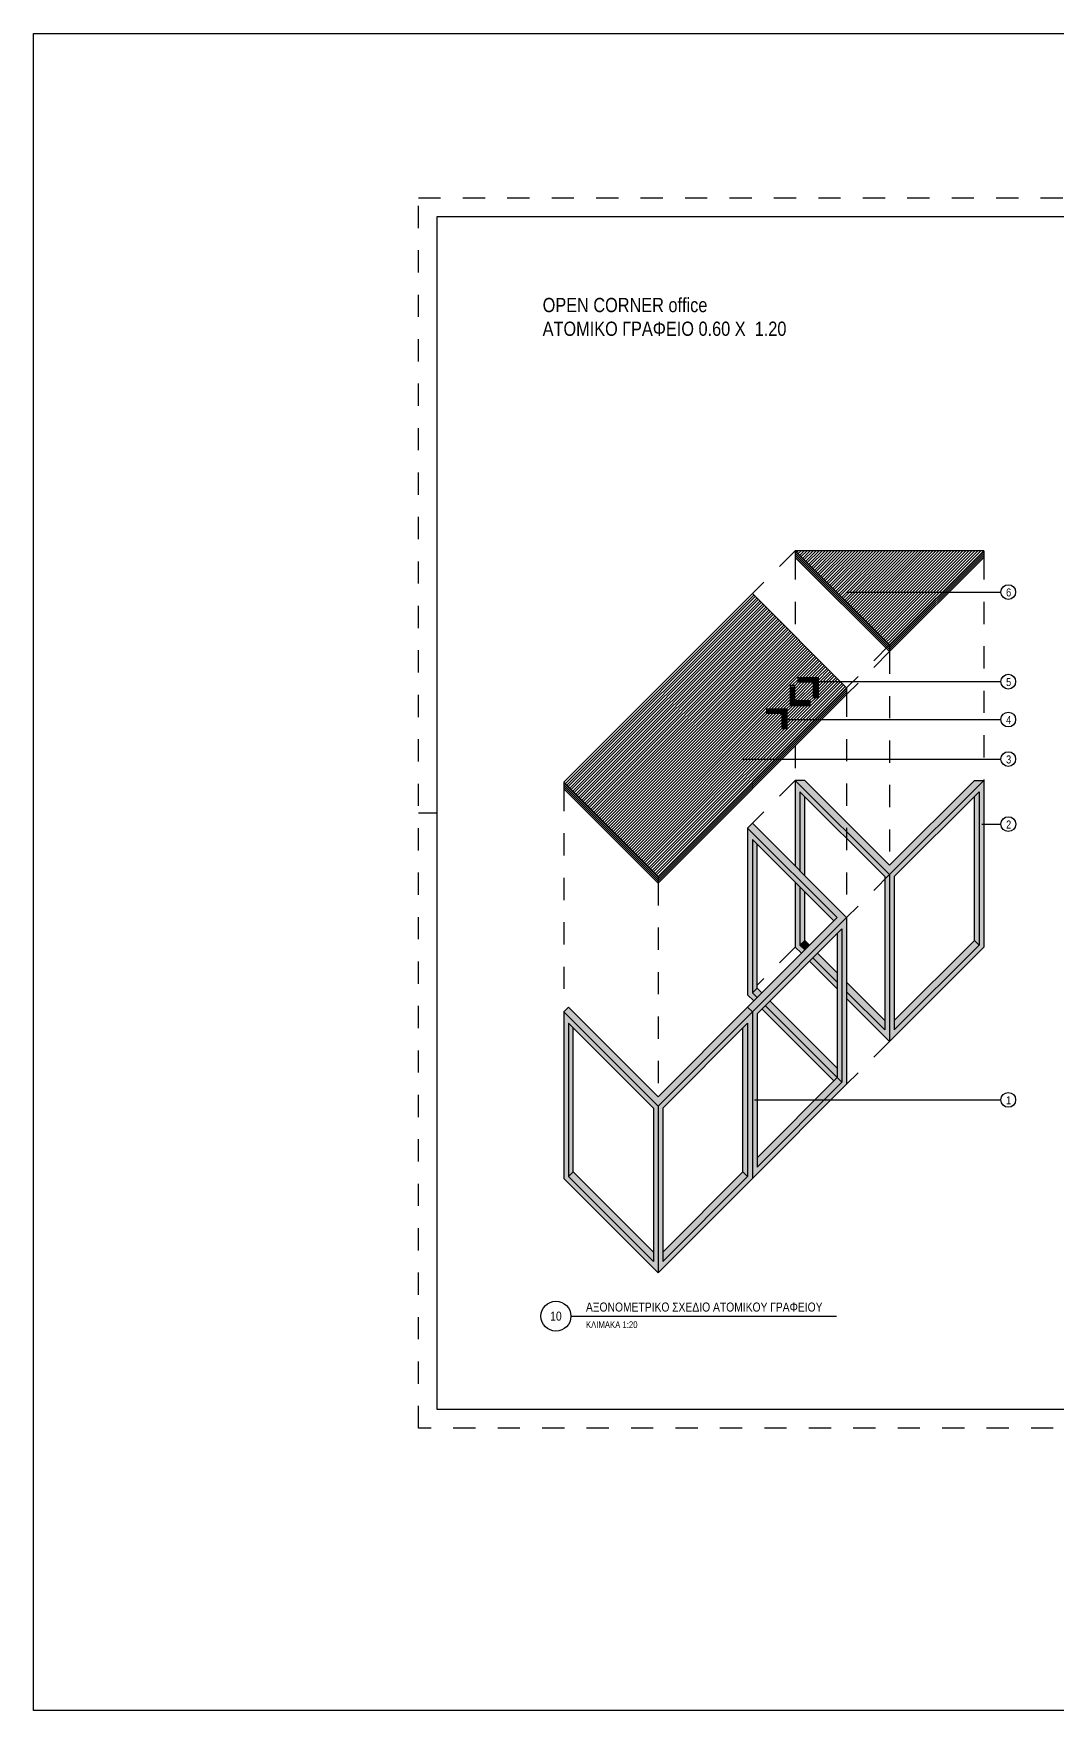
# Model space of a CAD drawing. Header units: millimetres. Extents: x -1.7 to 10.4, y -8.8 to -1.2.
# Drawn here: x -1.73 to 2.88, y -8.77 to -1.22 of the extents above; entities that cross this region are included whole.
import ezdxf

# ---------------------------------------------------------------- set-up
doc = ezdxf.new("R2010")
doc.units = ezdxf.units.MM
doc.linetypes.add('DASHEDX2', pattern=[38.1, 25.4, -12.7])
doc.linetypes.add('DOT', pattern=[0.25, 0, -0.25])
for name, color, linetype in [('1-notation', 5, 'Continuous'), ('GONIES', 5, 'Continuous'), ('hatch', 8, 'Continuous'), ('layout', 5, 'Continuous'), ('steel', 1, 'Continuous'), ('text', 5, 'Continuous')]:
    doc.layers.add(name, color=color, linetype=linetype)
doc.styles.add('deca_H', font='HATTEN.TTF')
doc.styles.get("Standard").update_dxf_attribs({"font": 'Arial Narrow.ttf'})

msp = doc.modelspace()

# ---------------------------------------------------------------- hatches: boundary and pattern name
at = {"layer": 'hatch'}
h = msp.add_hatch(dxfattribs=at)
h.set_pattern_fill('LINE', color=252, scale=0.003, angle=45, style=0)
h.set_pattern_definition([(45, (1.696003, -3.547304), (-0.00673519, 0.00673519), [])])
h.paths.add_polyline_path([(2.5445, -3.5473), (1.696, -3.5473), (1.9585, -3.8098), (2.282, -3.8098)])
h.paths.add_polyline_path([(2.282, -3.8098), (1.9585, -3.8098), (2.0921, -3.9434), (2.1485, -3.9434)])
h = msp.add_hatch(dxfattribs=at)
h.set_pattern_fill('LINE', color=250, scale=0.002, angle=315, style=0)
h.set_pattern_definition([(315, (-0.1749794, 0), (0.004490128, 0.004490128), [])])
h.paths.add_polyline_path([(1.696, -3.5473), (1.696, -3.5773), (2.0428, -3.9241), (2.0728, -3.9241)])
h.paths.add_polyline_path([(2.0728, -3.9241), (2.0428, -3.9241), (2.1203, -4.0016), (2.1203, -3.9716)])
h = msp.add_hatch(dxfattribs=at)
h.set_pattern_fill('LINE', color=250, scale=0.002, angle=45, style=0)
h.set_pattern_definition([(45, (2.1202667, -4.001568), (-0.00449013, 0.00449013), [])])
h.paths.add_polyline_path([(2.1785, -3.9434), (2.1485, -3.9434), (2.1203, -3.9716), (2.1203, -4.0016)])
h.paths.add_polyline_path([(2.312, -3.8098), (2.282, -3.8098), (2.1485, -3.9434), (2.1785, -3.9434)])
h.paths.add_polyline_path([(2.5445, -3.5773), (2.5445, -3.5473), (2.282, -3.8098), (2.312, -3.8098)])
h = msp.add_hatch(dxfattribs=at)
h.set_pattern_fill('LINE', color=252, scale=0.003, angle=45, style=0)
h.set_pattern_definition([(45, (-1.002117, -0.722229), (-0.006735192, 0.006735192), [])])
h.paths.add_polyline_path([(1.927, -4.1648), (1.5028, -3.7406), (0.6542, -4.5891), (1.0785, -5.0133)])
h.paths.add_polyline_path([(1.5683, -4.2804), (1.5683, -4.2594), (1.6583, -4.2594), (1.6583, -4.3494), (1.6373, -4.3494), (1.6373, -4.2804)], flags=16)
h.paths.add_polyline_path([(1.6732, -4.2445), (1.6732, -4.1545), (1.6942, -4.1545), (1.6942, -4.2235), (1.7632, -4.2235), (1.7632, -4.2445)], flags=16)
h.paths.add_polyline_path([(1.709, -4.1397), (1.709, -4.1187), (1.799, -4.1187), (1.799, -4.2087), (1.778, -4.2087), (1.778, -4.1397)], flags=16)
h = msp.add_hatch(dxfattribs=at)
h.set_pattern_fill('LINE', color=252, scale=0.003, angle=45, style=0)
h.set_pattern_definition([(45, (1.696003, -3.547304), (-0.00673519, 0.00673519), [])])
h.paths.add_polyline_path([(2.1485, -3.9434), (2.0921, -3.9434), (2.1203, -3.9716)])
h = msp.add_hatch(dxfattribs=at)
h.set_pattern_fill('LINE', color=252, scale=0.0015, angle=45, style=0)
h.set_pattern_definition([(45, (-1.0021175, -0.7222286), (-0.003367596, 0.003367596), [])])
h.paths.add_polyline_path([(1.7632, -4.2235), (1.6942, -4.2235), (1.6942, -4.1597), (1.6732, -4.1597), (1.6732, -4.2445), (1.7632, -4.2445)])
h.paths.add_polyline_path([(1.799, -4.1238), (1.709, -4.1238), (1.709, -4.1397), (1.778, -4.1397), (1.778, -4.2087), (1.799, -4.2087)])
h = msp.add_hatch(dxfattribs=at)
h.set_pattern_fill('LINE', color=250, scale=0.002, angle=45, style=0)
h.set_pattern_definition([(45, (1.92702, -4.1948146), (-0.004490128, 0.004490128), [])])
h.paths.add_polyline_path([(1.927, -4.1948), (1.927, -4.1648), (1.0785, -5.0133), (1.0785, -5.0433)])
for color, points in [(253, [(1.6583, -4.2594), (1.5683, -4.2594), (1.5683, -4.2804), (1.6373, -4.2804), (1.6373, -4.3494), (1.6583, -4.3494)]), (8, [(1.7603, -5.3226), (1.7384, -5.3007), (1.7172, -5.3219), (1.7391, -5.3438)])]:
    msp.add_hatch(color=color, dxfattribs=at).paths.add_polyline_path(points)
at = {"layer": 'hatch', "ltscale": 0.7}
h = msp.add_hatch(dxfattribs=at)
h.set_pattern_fill('LINE', color=250, scale=0.002, angle=315, style=0)
h.set_pattern_definition([(315, (1.078492, -5.043343), (0.00449013, 0.00449013), [])])
h.paths.add_polyline_path([(0.6542, -4.5891), (0.6542, -4.6191), (1.0785, -5.0433), (1.0785, -5.0133)])
at = {"layer": 'hatch'}
h = msp.add_hatch(color=253, dxfattribs=at)
h.paths.add_polyline_path([(1.7384, -4.5807), (1.696, -4.5807), (2.1203, -5.005), (2.1203, -4.9626)])
h.paths.add_polyline_path([(2.5445, -4.5807), (2.5021, -4.5807), (2.1203, -4.9626), (2.1203, -5.005)])
h.paths.add_polyline_path([(2.5233, -4.6319), (2.5233, -5.2709), (2.5445, -5.2709), (2.5445, -4.5807), (2.1203, -5.005), (2.1203, -5.2709), (2.1415, -5.2709), (2.1415, -5.0138)])
h.paths.add_polyline_path([(2.5445, -5.3307), (2.5445, -5.2709), (2.5233, -5.2709), (2.5233, -5.3219), (2.1415, -5.7038), (2.1415, -5.2709), (2.1203, -5.2709), (2.1203, -5.725), (2.1203, -5.755)])
h = msp.add_hatch(color=253, dxfattribs=at)
h.paths.add_polyline_path([(1.7172, -4.6319), (1.927, -4.8417), (1.927, -4.8117), (1.696, -4.5807), (1.696, -4.9672), (1.7172, -4.9884)])
h.paths.add_polyline_path([(1.927, -4.8117), (1.927, -4.8417), (2.0991, -5.0138), (2.0991, -5.4642), (2.1203, -5.4642), (2.1203, -5.035), (2.1203, -5.005)])
h.paths.add_polyline_path([(2.1203, -5.4642), (2.0991, -5.4642), (2.0991, -5.7038), (1.927, -5.5317), (1.927, -5.5617), (2.1203, -5.755)])
h.paths.add_polyline_path([(1.7753, -5.38), (1.7603, -5.395), (1.8294, -5.4642), (1.8594, -5.4642)])
h.paths.add_polyline_path([(1.8594, -5.4642), (1.8294, -5.4642), (1.8846, -5.5193), (1.8846, -5.4893)])
h.paths.add_polyline_path([(1.7172, -5.3219), (1.7172, -5.0609), (1.696, -5.0396), (1.696, -5.3307), (1.7241, -5.3588), (1.7391, -5.3438)])
h = msp.add_hatch(color=8, dxfattribs=at)
h.paths.add_polyline_path([(1.7384, -4.6532), (1.7172, -4.6319), (1.7172, -5.3219), (1.7384, -5.3007)])
h.paths.add_polyline_path([(1.7965, -5.3588), (1.7753, -5.38), (2.0991, -5.7038), (2.0991, -5.6614)])
h.paths.add_polyline_path([(2.5233, -5.3219), (2.5021, -5.3007), (2.1415, -5.6614), (2.1415, -5.7038)])
h.paths.add_polyline_path([(2.5233, -4.6319), (2.5021, -4.6532), (2.5021, -5.2709), (2.5233, -5.2709)])
h.paths.add_polyline_path([(2.5233, -5.2709), (2.5021, -5.2709), (2.5021, -5.3007), (2.5233, -5.3219)])
h = msp.add_hatch(color=253, dxfattribs=at)
h.paths.add_polyline_path([(1.927, -5.1982), (1.5028, -5.6225), (1.5028, -6.3725), (1.927, -5.9482)])
h.paths.add_polyline_path([(1.9058, -5.9394), (1.524, -6.3213), (1.524, -5.6313), (1.9058, -5.2494)], flags=16)
h.paths.add_polyline_path([(1.5028, -5.6225), (1.0785, -6.0468), (1.0785, -6.7968), (1.5028, -6.3725)])
h.paths.add_polyline_path([(1.4815, -6.3637), (1.0997, -6.7456), (1.0997, -6.0556), (1.4815, -5.6737)], flags=16)
h.paths.add_polyline_path([(1.0785, -6.0468), (0.6542, -5.6225), (0.6542, -6.3725), (1.0785, -6.7968)])
h.paths.add_polyline_path([(1.0573, -6.7456), (0.6754, -6.3637), (0.6754, -5.6737), (1.0573, -6.0556)], flags=16)
h.paths.add_polyline_path([(1.5028, -4.774), (1.4815, -4.7952), (1.8846, -5.1982), (1.4815, -5.6013), (1.5028, -5.6225), (1.927, -5.1982)])
h.paths.add_polyline_path([(1.5028, -5.6225), (1.4815, -5.6013), (1.0785, -6.0043), (1.0785, -6.0468)])
h.paths.add_polyline_path([(0.6754, -5.6013), (0.6542, -5.6225), (1.0785, -6.0468), (1.0785, -6.0043)])
h.paths.add_polyline_path([(1.5028, -4.8464), (1.8696, -5.2132), (1.8846, -5.1982), (1.4815, -4.7952), (1.4815, -5.5452), (1.5096, -5.5732), (1.5246, -5.5582), (1.5028, -5.5364)], flags=17)
h.paths.add_polyline_path([(1.5608, -5.5944), (1.5458, -5.6094), (1.8696, -5.9332), (1.8846, -5.9182)], flags=0)
h = msp.add_hatch(color=8, dxfattribs=at)
h.paths.add_polyline_path([(1.9058, -5.2494), (1.8846, -5.2707), (1.8846, -5.9182), (1.9058, -5.9394)])
h.paths.add_polyline_path([(1.582, -5.5732), (1.5608, -5.5944), (1.8846, -5.9182), (1.8846, -5.8758)])
h.paths.add_polyline_path([(1.524, -5.5152), (1.5028, -5.5364), (1.5246, -5.5582), (1.5458, -5.537)])
h.paths.add_polyline_path([(1.524, -4.8676), (1.5028, -4.8464), (1.5028, -5.5364), (1.524, -5.5152)])
h.paths.add_polyline_path([(1.9058, -5.9394), (1.8846, -5.9182), (1.524, -6.2789), (1.524, -6.3213)])
h.paths.add_polyline_path([(1.4815, -6.3637), (1.4603, -6.3425), (1.0997, -6.7031), (1.0997, -6.7456)])
h.paths.add_polyline_path([(1.4815, -5.6737), (1.4603, -5.6949), (1.4603, -6.3425), (1.4815, -6.3637)])
h.paths.add_polyline_path([(0.6967, -6.3425), (0.6754, -6.3637), (1.0573, -6.7456), (1.0573, -6.7031)])
h.paths.add_polyline_path([(0.6967, -5.6949), (0.6754, -5.6737), (0.6754, -6.3637), (0.6967, -6.3425)])

# ---------------------------------------------------------------- linework, layer by layer
at = {"layer": '1-notation'}
for p, q in [((1.9294, -3.7336), (2.6211, -3.7336)), ((1.7885, -4.1366), (2.6211, -4.1366)), ((1.6462, -4.3071), (2.6211, -4.3071)), ((1.4593, -4.485), (2.6211, -4.485)), ((2.5359, -4.7778), (2.6211, -4.7778)), ((1.5123, -6.0184), (2.6211, -6.0184))]:
    msp.add_line(p, q, dxfattribs=at)
for centre in [(2.6544, -3.7336), (2.6544, -4.1366), (2.6544, -4.3071), (2.6544, -4.485), (2.6545, -4.7778), (2.6544, -6.0184)]:
    msp.add_circle(centre, 0.0333, dxfattribs=at)
at = {"layer": 'GONIES'}
for points in [[(2.5445, -3.5473), (2.1203, -3.9716), (1.696, -3.5473), (1.696, -3.5473)], [(2.5445, -3.5473), (1.696, -3.5473)], [(1.696, -3.5473), (1.696, -3.5773)], [(1.696, -3.5773), (2.1203, -4.0016)], [(2.5445, -3.5773), (2.1203, -4.0016)], [(2.5445, -3.5473), (2.5445, -3.5773)], [(0.6542, -4.5891), (1.5028, -3.7406), (1.927, -4.1648), (1.0785, -5.0133), (0.6542, -4.5891), (0.6542, -4.5891)], [(2.1203, -3.9716), (2.1203, -4.0016)], [(1.927, -4.1948), (1.0785, -5.0433), (0.6542, -4.6191)], [(1.927, -4.1648), (1.927, -4.1948)], [(0.6542, -4.5891), (0.6542, -4.6191)], [(1.696, -4.5807), (2.1203, -5.005), (2.5445, -4.5807)], [(1.7384, -4.5807), (1.696, -4.5807)], [(1.696, -4.5807), (1.696, -4.9672)], [(2.5021, -4.5807), (2.1203, -4.9626), (2.1203, -4.9626), (1.7384, -4.5807)], [(2.5021, -4.5807), (2.5445, -4.5807)], [(2.5445, -4.5807), (2.5445, -5.3307)], [(1.7172, -4.6319), (2.0991, -5.0138)], [(1.7172, -4.6319), (1.7172, -4.9884)], [(1.7384, -5.0096), (1.7384, -4.6532)], [(2.1415, -5.0138), (2.5233, -4.6319)], [(2.5021, -5.3007), (2.5021, -4.6532)], [(2.5233, -4.6319), (2.5233, -5.3095)], [(2.5233, -4.6319), (2.5233, -5.3219)], [(1.5028, -4.774), (1.927, -5.1982), (1.5028, -5.6225), (1.4815, -5.6013), (1.8846, -5.1982), (1.8846, -5.1982), (1.4815, -4.7952), (1.5028, -4.774)], [(1.4815, -4.7952), (1.4815, -5.5452)], [(1.5028, -4.8464), (1.5028, -5.5364)], [(1.5028, -4.8464), (1.8696, -5.2132)], [(1.524, -5.5152), (1.524, -4.8676)], [(1.0785, -5.0133), (1.0785, -5.0433)], [(1.696, -5.0396), (1.696, -5.3307)], [(2.0991, -5.0138), (2.0991, -5.7038)], [(2.1203, -5.005), (2.1203, -5.755)], [(2.1203, -5.035), (2.1203, -5.725)], [(2.1415, -5.0138), (2.1415, -5.7038)], [(1.7172, -5.0609), (1.7172, -5.3219)], [(1.7384, -5.3007), (1.7384, -5.0821)], [(1.927, -5.1982), (1.927, -5.9482)], [(1.927, -5.1982), (1.927, -5.9482)], [(1.9058, -5.2494), (1.524, -5.6313)], [(1.8846, -5.2707), (1.8846, -5.9182)], [(1.9058, -5.2494), (1.9058, -5.9394)], [(1.927, -5.2282), (1.927, -5.9182)], [(1.696, -5.3307), (1.7241, -5.3588)], [(1.7172, -5.3219), (1.7384, -5.3007)], [(1.7172, -5.3219), (1.7391, -5.3438)], [(1.7384, -5.3007), (1.7603, -5.3226)], [(1.7384, -5.3007), (1.7603, -5.3226)], [(1.927, -5.5617), (2.1203, -5.755), (2.5445, -5.3307)], [(2.1203, -5.755), (2.5445, -5.3307)], [(2.5021, -5.3007), (2.1415, -5.6614)], [(2.1415, -5.7038), (2.5233, -5.3219)], [(2.5233, -5.3219), (2.5021, -5.3007)], [(1.7603, -5.395), (1.8846, -5.5193)], [(1.7753, -5.38), (1.8846, -5.4893)], [(1.7965, -5.3588), (1.8846, -5.4469)], [(1.927, -5.4893), (2.0991, -5.6614)], [(1.4815, -5.5452), (1.5096, -5.5732)], [(1.5028, -5.5364), (1.524, -5.5152)], [(1.5028, -5.5364), (1.5246, -5.5582)], [(1.524, -5.5152), (1.5458, -5.537)], [(1.582, -5.5732), (1.8846, -5.8758)], [(1.927, -5.5317), (2.0991, -5.7038)], [(0.6542, -5.6225), (1.0785, -6.0468), (1.5028, -5.6225), (1.4815, -5.6013), (1.0785, -6.0043), (1.0785, -6.0043), (0.6754, -5.6013), (0.6542, -5.6225)], [(0.6542, -5.6225), (0.6542, -6.3725)], [(1.5028, -5.6225), (1.5028, -6.3725)], [(1.524, -5.6313), (1.524, -6.3213)], [(1.5458, -5.6094), (1.8696, -5.9332)], [(1.5608, -5.5944), (1.8846, -5.9182)], [(0.6754, -5.6737), (1.0573, -6.0556)], [(0.6754, -5.6737), (0.6754, -6.3637)], [(0.6967, -6.3425), (0.6967, -5.6949)], [(1.0997, -6.0556), (1.4815, -5.6737)], [(1.4603, -6.3425), (1.4603, -5.6949)], [(1.4815, -5.6737), (1.4815, -6.3513)], [(1.4815, -5.6737), (1.4815, -6.3637)], [(1.927, -5.9482), (1.5028, -6.3725)], [(1.8846, -5.9182), (1.524, -6.2789)], [(1.9058, -5.9394), (1.524, -6.3213)], [(1.9058, -5.9394), (1.8846, -5.9182)], [(1.0573, -6.0556), (1.0573, -6.7456)], [(1.0785, -6.0468), (1.0785, -6.7968)], [(1.0785, -6.0768), (1.0785, -6.7668)], [(1.0997, -6.0556), (1.0997, -6.7456)], [(0.6542, -6.3725), (1.0785, -6.7968), (1.5028, -6.3725)], [(0.6754, -6.3637), (0.6967, -6.3425)], [(0.6754, -6.3637), (1.0573, -6.7456)], [(0.6967, -6.3425), (1.0573, -6.7031)], [(1.4603, -6.3425), (1.0997, -6.7031)], [(1.0997, -6.7456), (1.4815, -6.3637)], [(1.4815, -6.3637), (1.4603, -6.3425)]]:
    msp.add_lwpolyline(points, dxfattribs=at)
at = {"layer": 'hatch'}
msp.add_lwpolyline([(-1.7318, -1.2205), (10.3516, -1.2205), (10.3516, -8.7657), (-1.7318, -8.7657)], close=True, dxfattribs=at)
at = {"layer": 'hatch', "color": 5}
for points in [[(1.778, -4.1397), (1.709, -4.1397), (1.709, -4.1187), (1.799, -4.1187), (1.799, -4.2087), (1.778, -4.2087)], [(1.6942, -4.2235), (1.6942, -4.1545), (1.6732, -4.1545), (1.6732, -4.2445), (1.7632, -4.2445), (1.7632, -4.2235)], [(1.6373, -4.2804), (1.5683, -4.2804), (1.5683, -4.2594), (1.6583, -4.2594), (1.6583, -4.3494), (1.6373, -4.3494)]]:
    msp.add_lwpolyline(points, close=True, dxfattribs=at)
for points in [[(1.709, -4.1238), (1.799, -4.1238)], [(1.6732, -4.1597), (1.6942, -4.1597)]]:
    msp.add_lwpolyline(points, dxfattribs=at)
at = {"layer": 'layout', "color": 1, "linetype": 'DOT', "ltscale": 0.1}
msp.add_line((0.0839, -4.7279), (0, -4.7279), dxfattribs=at)
at = {"layer": 'layout', "color": 1, "linetype": 'DOT', "ltscale": 0.3}
msp.add_lwpolyline([(0, -1.96), (8.0571, -1.96), (8.0571, -7.4957), (0, -7.4957)], close=True, dxfattribs=at)
at = {"layer": 'layout', "linetype": 'Continuous'}
msp.add_lwpolyline([(0.0839, -2.044), (7.9731, -2.044), (7.9731, -7.4118), (0.0839, -7.4118)], close=True, dxfattribs=at)
at = {"layer": 'steel', "color": 160, "linetype": 'DASHEDX2', "ltscale": 0.001}
for points in [[(1.696, -3.5473), (1.5028, -3.7406)], [(1.696, -3.5773), (1.696, -3.9338)], [(2.5445, -3.5773), (2.5445, -4.5807)], [(2.1203, -3.9716), (1.927, -4.1648)], [(2.1203, -4.0016), (1.927, -4.1948)], [(2.1203, -4.0016), (2.1203, -5.005)], [(1.927, -4.1948), (1.927, -5.1982)], [(1.696, -4.4258), (1.696, -4.5807)], [(1.696, -4.5807), (1.5028, -4.774)], [(0.6542, -4.6191), (0.6542, -5.6225)], [(1.0785, -5.0433), (1.0785, -6.0468)], [(2.1203, -5.005), (1.927, -5.1982)], [(1.696, -5.3307), (1.524, -5.5028)], [(2.1203, -5.755), (1.927, -5.9482)]]:
    msp.add_lwpolyline(points, dxfattribs=at)
at = {"layer": 'text', "color": 1}
msp.add_line((0.6865, -6.9916), (1.881, -6.9916), dxfattribs=at)
msp.add_circle((0.619, -6.9916), 0.0675, dxfattribs=at)

# ---------------------------------------------------------------- texts
at = {"layer": 'text', "insert": (0.5592, -2.4958), "char_height": 0.064, "width": 1.1517, "attachment_point": 4, "style": 'deca_H'}
msp.add_mtext('{\\fArial Narrow|b0|i0|c0|p34;OPEN CORNER office\\PΑΤΟΜΙΚΟ ΓΡΑΦΕΙΟ 0.60 Χ  1.20}', dxfattribs=at)
at = {"layer": 'text'}
for s, insert, char_height, width, attachment_point in [('6', (2.6447, -3.7171), 0.036, 0.0251, 1), ('5', (2.6447, -4.1201), 0.036, 0.0251, 1), ('4', (2.6447, -4.2906), 0.036, 0.0251, 1), ('3', (2.6447, -4.4686), 0.036, 0.0251, 1), ('2', (2.6448, -4.7614), 0.036, 0.009982, 1), ('1', (2.6448, -6.002), 0.036, 0.009982, 1), ('ΑΞΟΝΟΜΕΤΡΙΚΟ ΣΧΕΔΙΟ ΑΤΟΜΙΚΟΥ ΓΡΑΦΕΙΟΥ', (0.754, -6.9714), 0.0405, 1.7178, 7), ('10', (0.619, -6.9916), 0.0405, 0.9917, 5), ('ΚΛΙΜΑΚΑ 1:20', (0.754, -7.0456), 0.030375, 0.7438, 7)]:
    msp.add_mtext(s, dxfattribs=dict(at, insert=insert, char_height=char_height, width=width, attachment_point=attachment_point))

doc.saveas('drawing.dxf')
